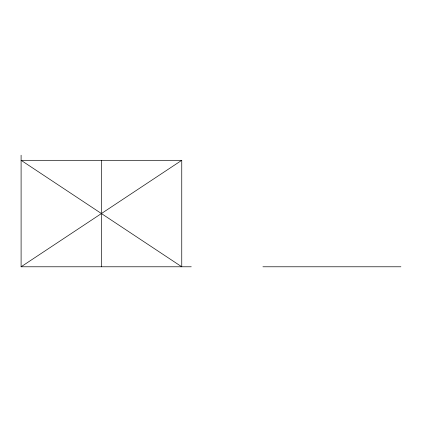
<?xml version="1.0" encoding="UTF-8"?>
<svg xmlns="http://www.w3.org/2000/svg" width="422" height="422" viewBox="0 0 422 422"><rect width="100%" height="100%" fill="white"/><g stroke="black" fill="none" stroke-linecap="round" stroke-linejoin="round"><path stroke-width="0.63" d="M21.1 155.217L21.1 266.783L181.755 160.313L181.755 266.783L21.1 160.313L181.755 160.313M21.1 266.783L191.256 266.783M262.927 266.783L400.9 266.783M101.428 160.313L101.428 266.783"/></g></svg>
